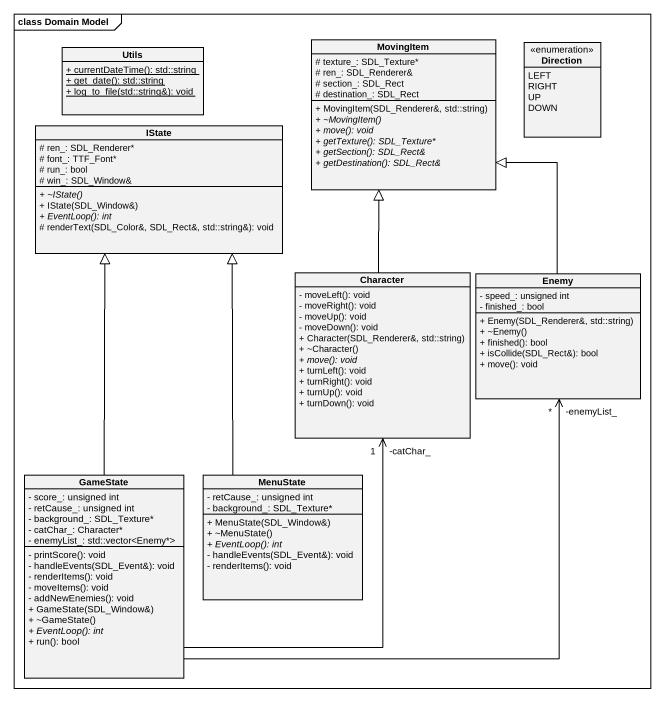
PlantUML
@startuml
mainframe class Domain Model
hide circle
hide empty members
skinparam classAttributeIconSize 0
class Utils {
  {static} + currentDateTime(): std::string
  {static} + get_date(): std::string
  {static} + log_to_file(std::string&): void
}
class MovingItem {
  # texture_: SDL_Texture*
  # ren_: SDL_Renderer&
  # section_: SDL_Rect
  # destination_: SDL_Rect
  + MovingItem(SDL_Renderer&, std::string)
  {abstract} + ~MovingItem()
  {abstract} + move(): void
  {abstract} + getTexture(): SDL_Texture*
  {abstract} + getSection(): SDL_Rect&
  {abstract} + getDestination(): SDL_Rect&
}
enum Direction {
  LEFT
  RIGHT
  UP
  DOWN
}
class IState {
  # ren_: SDL_Renderer*
  # font_: TTF_Font*
  # run_: bool
  # win_: SDL_Window&
  {abstract} + ~IState()
  + IState(SDL_Window&)
  {abstract} + EventLoop(): int
  # renderText(SDL_Color&, SDL_Rect&, std::string&): void
}
class Character {
  - moveLeft(): void
  - moveRight(): void
  - moveUp(): void
  - moveDown(): void
  + Character(SDL_Renderer&, std::string)
  + ~Character()
  {abstract} + move(): void
  + turnLeft(): void
  + turnRight(): void
  + turnUp(): void
  + turnDown(): void
}
class Enemy {
  - speed_: unsigned int
  - finished_: bool
  + Enemy(SDL_Renderer&, std::string)
  + ~Enemy()
  + finished(): bool
  + isCollide(SDL_Rect&): bool
  + move(): void
}
class GameState {
  - score_: unsigned int
  - retCause_: unsigned int
  - background_: SDL_Texture*
  - catChar_: Character*
  - enemyList_: std::vector<Enemy*>
  - printScore(): void
  - handleEvents(SDL_Event&): void
  - renderItems(): void
  - moveItems(): void
  - addNewEnemies(): void
  + GameState(SDL_Window&)
  + ~GameState()
  {abstract} + EventLoop(): int
  + run(): bool
}
class MenuState {
  - retCause_: unsigned int
  - background_: SDL_Texture*
  + MenuState(SDL_Window&)
  + ~MenuState()
  {abstract} + EventLoop(): int
  - handleEvents(SDL_Event&): void
  - renderItems(): void
}
Character -up-|> MovingItem
Enemy -up-|> MovingItem
GameState -up-|> IState
GameState -up-> "-catChar_\n1" Character
GameState -right-> "-enemyList_\n*" Enemy
MenuState -up-|> IState
@enduml
